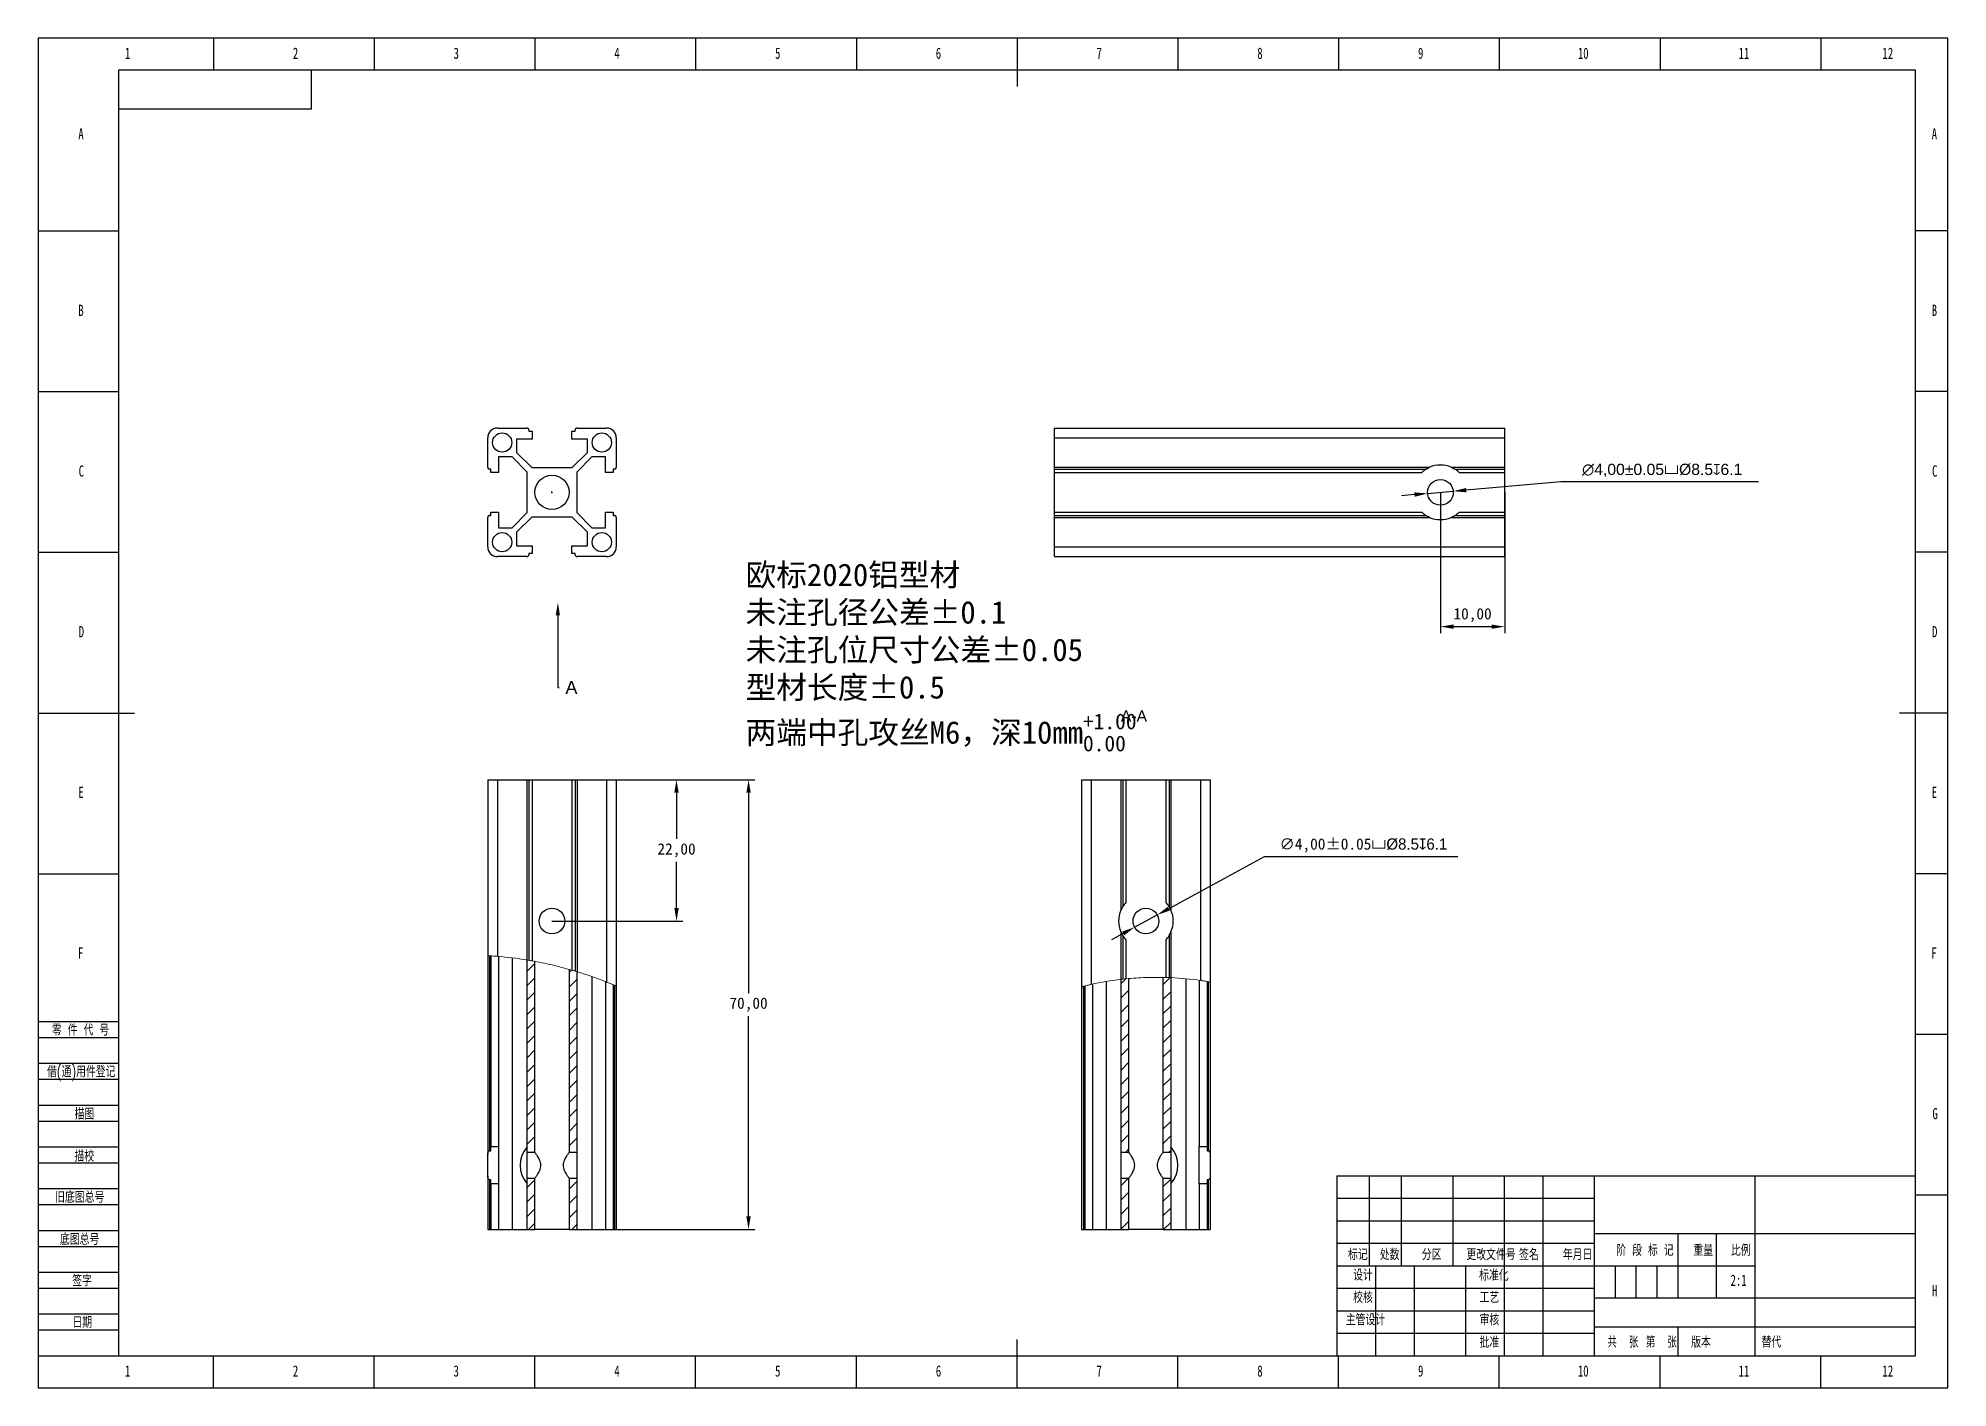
# Model space of a CAD drawing. Header units: millimetres. Extents: x 0 to 594, y 0 to 420.
import ezdxf
from ezdxf import colors
from ezdxf.entities.mleader import LeaderData, LeaderLine
from ezdxf.math import Vec2, Vec3

# ---------------------------------------------------------------- set-up
doc = ezdxf.new("R2010")
doc.units = ezdxf.units.MM
doc.header["$PDSIZE"] = -1
for name, color, linetype in [('10', 7, 'Continuous'), ('5', 7, 'Continuous'), ('SLD-0', 7, 'Continuous')]:
    doc.layers.add(name, color=color, linetype=linetype)
doc.layers.add('文字层', color=3, linetype='Continuous', lineweight=25)
doc.styles.add('SLDTEXTSTYLE0', font='TXT', dxfattribs={"width": 0.7, "bigfont": 'bigfont'})
doc.styles.add('SLDTEXTSTYLE1', font='TXT', dxfattribs={"width": 0.614286, "bigfont": 'bigfont'})
doc.styles.add('SLDTEXTSTYLE2', font='TXT', dxfattribs={"width": 0.6, "bigfont": 'bigfont'})
doc.styles.add('SLDTEXTSTYLE3', font='TXT', dxfattribs={"width": 0.7})
doc.dimstyles.new('ISO-25', dxfattribs={"dimtxt": 2.5, "dimasz": 2.5, "dimexe": 1.25, "dimexo": 0.625, "dimtad": 1, "dimtxsty": 'Standard', "dimcen": 2.5, "dimadec": 0, "dimazin": 0, "dimtfac": 1, "dimtmove": 0, "dimatfit": 3, "dimfxl": 1, "dimarcsym": 0})

# ---------------------------------------------------------------- blocks, each defined once
blk = doc.blocks.new('*D9')
at = {"color": 0, "lineweight": -2, "transparency": 16777216}
for p, q in [((179.82, 189.25), (222.96, 189.25)), ((220.96, 185.17), (220.96, 122.82)), ((220.96, 53.33), (220.96, 115.68)), ((179.82, 49.25), (222.96, 49.25))]:
    blk.add_line(p, q, dxfattribs=at)
at = {"color": 0, "transparency": 16777216}
for points in [[(220.28, 185.17), (221.64, 185.17), (220.96, 189.25)], [(220.28, 53.33), (221.64, 53.33), (220.96, 49.25)]]:
    blk.add_solid(points, dxfattribs=at)
at = {"layer": 'Defpoints', "color": 0, "transparency": 16777216}
for p in [(179.82, 189.25), (179.82, 49.25), (220.96, 49.25)]:
    blk.add_point(p, dxfattribs=at)
at = {"color": 0, "transparency": 16777216, "insert": (220.96, 119.25), "char_height": 3.5, "attachment_point": 5}
blk.add_mtext('70,00', dxfattribs=at)
blk = doc.blocks.new('*D10')
at = {"layer": 'Defpoints', "color": 0, "transparency": 16777216}
for p in [(159.82, 189.25), (198.56, 189.25), (159.82, 145.25)]:
    blk.add_point(p, dxfattribs=at)
at = {"layer": '文字层', "color": 0, "lineweight": -2, "transparency": 16777216}
for p, q in [((159.82, 189.25), (200.56, 189.25)), ((198.56, 185.17), (198.56, 170.82)), ((198.56, 149.33), (198.56, 163.68)), ((159.82, 145.25), (200.56, 145.25))]:
    blk.add_line(p, q, dxfattribs=at)
at = {"layer": '文字层', "color": 0, "transparency": 16777216}
for points in [[(197.88, 185.17), (199.24, 185.17), (198.56, 189.25)], [(197.88, 149.33), (199.24, 149.33), (198.56, 145.25)]]:
    blk.add_solid(points, dxfattribs=at)
at = {"layer": '文字层', "color": 0, "transparency": 16777216, "insert": (198.56, 167.25), "char_height": 3.5, "attachment_point": 5}
blk.add_mtext('22,00', dxfattribs=at)
blk = doc.blocks.new('*D11')
at = {"layer": 'Defpoints', "color": 0, "transparency": 16777216}
for p in [(436.18, 278.67), (456.18, 278.67), (456.18, 236.87)]:
    blk.add_point(p, dxfattribs=at)
at = {"layer": '文字层', "color": 0, "lineweight": -2, "transparency": 16777216}
for p, q in [((436.18, 278.67), (436.18, 234.87)), ((456.18, 278.67), (456.18, 234.87)), ((440.26, 236.87), (452.1, 236.87))]:
    blk.add_line(p, q, dxfattribs=at)
at = {"layer": '文字层', "color": 0, "transparency": 16777216}
for points in [[(440.26, 237.55), (440.26, 236.19), (436.18, 236.87)], [(452.1, 237.55), (452.1, 236.19), (456.18, 236.87)]]:
    blk.add_solid(points, dxfattribs=at)
at = {"layer": '文字层', "color": 0, "transparency": 16777216, "insert": (446.18, 240.44), "char_height": 3.5, "attachment_point": 5}
blk.add_mtext('10,00', dxfattribs=at)
blk = doc.blocks.new('*D12')
at = {"layer": 'Defpoints', "color": 0, "transparency": 16777216}
for p in [(341.06, 143.34), (348.08, 147.16)]:
    blk.add_point(p, dxfattribs=at)
at = {"layer": '文字层', "color": 0, "lineweight": -2, "transparency": 16777216}
for p, q in [((381.32, 165.22), (351.67, 149.11)), ((441.59, 165.22), (381.32, 165.22)), ((341.06, 143.34), (348.08, 147.16)), ((337.47, 141.39), (333.89, 139.44))]:
    blk.add_line(p, q, dxfattribs=at)
at = {"layer": '文字层', "color": 0, "transparency": 16777216}
for points in [[(351.35, 149.71), (351.99, 148.51), (348.08, 147.16)], [(337.15, 141.99), (337.8, 140.79), (341.06, 143.34)]]:
    blk.add_solid(points, dxfattribs=at)
at = {"layer": '文字层', "color": 0, "transparency": 16777216, "insert": (412.22, 168.78), "char_height": 3.5, "attachment_point": 5}
blk.add_mtext('∅4,00%%P0.05{\\Fgdt|c134;v%%C8.5x6.1}', dxfattribs=at)
blk = doc.blocks.new('*D13')
at = {"layer": 'Defpoints', "color": 0, "transparency": 16777216}
for p in [(432.2, 278.32), (440.17, 279.01)]:
    blk.add_point(p, dxfattribs=at)
at = {"layer": '文字层', "color": 0, "lineweight": -2, "transparency": 16777216}
for p, q in [((473.64, 281.89), (444.23, 279.36)), ((535.16, 281.89), (473.64, 281.89)), ((428.13, 277.97), (424.07, 277.62)), ((432.2, 278.32), (440.17, 279.01))]:
    blk.add_line(p, q, dxfattribs=at)
at = {"layer": '文字层', "color": 0, "transparency": 16777216}
for points in [[(444.17, 280.04), (444.29, 278.68), (440.17, 279.01)], [(428.07, 278.65), (428.19, 277.3), (432.2, 278.32)]]:
    blk.add_solid(points, dxfattribs=at)
at = {"layer": '文字层', "color": 0, "transparency": 16777216, "insert": (505.16, 285.49), "char_height": 3.5, "attachment_point": 5}
blk.add_mtext('{\\f@Arial Unicode MS|b0|i0|c134|p34;∅4,00%%P0.05\\Fgdt|c134;v\\f@Arial Unicode MS|b0|i0|c134|p34;%%C8.5\\Fgdt|c134;x\\f@Arial Unicode MS|b0|i0|c134|p34;6.1}', dxfattribs=at)

msp = doc.modelspace()

# ---------------------------------------------------------------- hatches: boundary and pattern name
at = {"layer": '10', "linetype": 'Continuous', "lineweight": 18}
h = msp.add_hatch(dxfattribs=at)
h.set_pattern_fill('ANSI31', color=256, angle=3e-322, style=0)
edge = h.paths.add_edge_path(flags=0)
edge.add_line((152.124, 73.25), (154.524, 73.25))
edge.add_line((154.524, 73.25), (154.524, 132.699))
edge.add_spline(control_points=[(154.524, 132.699), (153.723, 132.849), (152.923, 132.99), (152.124, 133.123)], knot_values=[0.154313, 0.154313, 0.154313, 0.154313, 0.159604, 0.159604, 0.159604, 0.159604], weights=[1, 1, 1, 1], degree=3, periodic=0)
edge.add_line((152.124, 133.123), (152.124, 73.25))
h = msp.add_hatch(dxfattribs=at)
h.set_pattern_fill('ANSI31', color=256, angle=3e-322, style=0)
edge = h.paths.add_edge_path(flags=0)
edge.add_spline(control_points=[(167.524, 129.519), (166.726, 129.761), (165.925, 129.995), (165.124, 130.22)], knot_values=[0.1256994, 0.1256994, 0.1256994, 0.1256994, 0.1309982, 0.1309982, 0.1309982, 0.1309982], weights=[1, 1, 1, 1], degree=3, periodic=0)
edge.add_line((165.124, 130.22), (165.124, 73.25))
edge.add_line((165.124, 73.25), (167.524, 73.25))
edge.add_line((167.524, 73.25), (167.524, 129.519))
h = msp.add_hatch(dxfattribs=at)
h.set_pattern_fill('ANSI31', color=256, angle=3e-322, style=0)
edge = h.paths.add_edge_path(flags=0)
edge.add_line((336.87, 73.25), (339.27, 73.25))
edge.add_line((339.27, 73.25), (339.27, 127.366))
edge.add_spline(control_points=[(339.27, 127.366), (338.468, 127.294), (337.668, 127.212), (336.87, 127.119)], knot_values=[0.8938648, 0.8938648, 0.8938648, 0.8938648, 0.9001653, 0.9001653, 0.9001653, 0.9001653], weights=[1, 1, 1, 1], degree=3, periodic=0)
edge.add_line((336.87, 127.119), (336.87, 73.25))
h = msp.add_hatch(dxfattribs=at)
h.set_pattern_fill('ANSI31', color=256, angle=3e-322, style=0)
edge = h.paths.add_edge_path(flags=0)
edge.add_spline(control_points=[(352.27, 127.647), (351.472, 127.683), (350.671, 127.709), (349.87, 127.726)], knot_values=[0.8599515, 0.8599515, 0.8599515, 0.8599515, 0.866222, 0.866222, 0.866222, 0.866222], weights=[1, 1, 1, 1], degree=3, periodic=0)
edge.add_line((349.87, 127.726), (349.87, 73.25))
edge.add_line((349.87, 73.25), (352.27, 73.25))
edge.add_line((352.27, 73.25), (352.27, 127.647))
h = msp.add_hatch(dxfattribs=at)
h.set_pattern_fill('ANSI31', color=256, angle=3e-322, style=0)
h.paths.add_polyline_path([(152.124, 49.25), (154.524, 49.25), (154.524, 65.25), (152.124, 65.25)], flags=0)
h = msp.add_hatch(dxfattribs=at)
h.set_pattern_fill('ANSI31', color=256, angle=3e-322, style=0)
h.paths.add_polyline_path([(165.124, 49.25), (167.524, 49.25), (167.524, 65.25), (165.124, 65.25)], flags=0)
h = msp.add_hatch(dxfattribs=at)
h.set_pattern_fill('ANSI31', color=256, angle=3e-322, style=0)
h.paths.add_polyline_path([(336.87, 49.25), (339.27, 49.25), (339.27, 65.25), (336.87, 65.25)], flags=0)
h = msp.add_hatch(dxfattribs=at)
h.set_pattern_fill('ANSI31', color=256, angle=3e-322, style=0)
h.paths.add_polyline_path([(349.87, 49.25), (352.27, 49.25), (352.27, 65.25), (349.87, 65.25)], flags=0)

# ---------------------------------------------------------------- linework, layer by layer
at = {"color": 7, "linetype": 'Continuous', "lineweight": 25}
for p, q in [((142.824, 298.666), (152.024, 298.666)), ((152.624, 298.066), (152.624, 297.666)), ((152.624, 297.666), (153.624, 297.666)), ((153.624, 297.666), (153.624, 295.266)), ((166.024, 295.266), (166.024, 297.666)), ((166.024, 297.666), (167.024, 297.666)), ((167.024, 297.666), (167.024, 298.066)), ((167.624, 298.666), (176.824, 298.666)), ((316.182, 295.666), (316.182, 298.666)), ((316.182, 298.666), (456.182, 298.666)), ((456.182, 295.666), (456.182, 298.666)), ((139.824, 286.466), (139.824, 295.666)), ((153.624, 295.266), (148.824, 295.266)), ((148.824, 295.266), (148.824, 291.081)), ((148.824, 291.081), (153.538, 286.366)), ((170.824, 295.266), (166.024, 295.266)), ((166.11, 286.366), (170.824, 291.081)), ((170.824, 291.081), (170.824, 295.266)), ((179.824, 295.666), (179.824, 286.466)), ((316.182, 286.466), (316.182, 295.666)), ((316.182, 295.666), (456.182, 295.666)), ((456.182, 286.466), (456.182, 295.666)), ((140.824, 285.866), (140.424, 285.866)), ((140.824, 284.866), (140.824, 285.866)), ((147.41, 289.666), (143.224, 289.666)), ((143.224, 289.666), (143.224, 284.866)), ((152.124, 284.952), (147.41, 289.666)), ((153.538, 286.366), (166.11, 286.366)), ((172.238, 289.666), (167.524, 284.952)), ((176.424, 289.666), (172.238, 289.666)), ((176.424, 284.866), (176.424, 289.666)), ((178.824, 285.866), (178.824, 284.866)), ((179.224, 285.866), (178.824, 285.866)), ((316.182, 285.866), (316.182, 286.466)), ((316.182, 286.466), (432.804, 286.466)), ((316.182, 285.866), (431.664, 285.866)), ((316.182, 284.866), (316.182, 285.866)), ((439.56, 286.466), (456.182, 286.466)), ((440.699, 285.866), (456.182, 285.866)), ((456.182, 285.866), (456.182, 286.466)), ((456.182, 284.866), (456.182, 285.866)), ((143.224, 284.866), (140.824, 284.866)), ((152.124, 272.381), (152.124, 284.952)), ((167.524, 284.952), (167.524, 272.381)), ((178.824, 284.866), (176.424, 284.866)), ((316.182, 284.866), (430.367, 284.866)), ((316.182, 272.466), (316.182, 284.866)), ((441.996, 284.866), (456.182, 284.866)), ((456.182, 272.466), (456.182, 284.866)), ((139.824, 261.666), (139.824, 270.866)), ((140.424, 271.466), (140.824, 271.466)), ((140.824, 271.466), (140.824, 272.466)), ((140.824, 272.466), (143.224, 272.466)), ((143.224, 272.466), (143.224, 267.666)), ((143.224, 267.666), (147.41, 267.666)), ((147.41, 267.666), (152.124, 272.381)), ((153.538, 270.966), (148.824, 266.252)), ((166.11, 270.966), (153.538, 270.966)), ((170.824, 266.252), (166.11, 270.966)), ((167.524, 272.381), (172.238, 267.666)), ((172.238, 267.666), (176.424, 267.666)), ((176.424, 267.666), (176.424, 272.466)), ((176.424, 272.466), (178.824, 272.466)), ((178.824, 272.466), (178.824, 271.466)), ((178.824, 271.466), (179.224, 271.466)), ((179.824, 270.866), (179.824, 261.666)), ((316.182, 272.466), (430.367, 272.466)), ((316.182, 271.466), (316.182, 272.466)), ((316.182, 270.866), (316.182, 271.466)), ((316.182, 271.466), (431.664, 271.466)), ((316.182, 261.666), (316.182, 270.866)), ((316.182, 270.866), (432.804, 270.866)), ((439.56, 270.866), (456.182, 270.866)), ((440.699, 271.466), (456.182, 271.466)), ((441.996, 272.466), (456.182, 272.466)), ((456.182, 271.466), (456.182, 272.466)), ((456.182, 270.866), (456.182, 271.466)), ((456.182, 261.666), (456.182, 270.866)), ((148.824, 266.252), (148.824, 262.066)), ((148.824, 262.066), (153.624, 262.066)), ((153.624, 262.066), (153.624, 259.666)), ((166.024, 262.066), (170.824, 262.066)), ((166.024, 259.666), (166.024, 262.066)), ((170.824, 262.066), (170.824, 266.252)), ((316.182, 261.666), (456.182, 261.666)), ((316.182, 258.666), (316.182, 261.666)), ((456.182, 258.666), (456.182, 261.666)), ((152.024, 258.666), (142.824, 258.666)), ((152.624, 259.666), (152.624, 259.266)), ((153.624, 259.666), (152.624, 259.666)), ((167.024, 259.666), (166.024, 259.666)), ((167.024, 259.266), (167.024, 259.666)), ((176.824, 258.666), (167.624, 258.666)), ((316.182, 258.666), (456.182, 258.666)), ((139.824, 189.25), (142.824, 189.25)), ((139.824, 189.25), (139.824, 134.483)), ((142.824, 189.25), (152.024, 189.25)), ((142.824, 189.25), (142.824, 134.28)), ((152.024, 189.25), (152.024, 133.14)), ((152.024, 189.25), (152.624, 189.25)), ((152.624, 189.25), (152.624, 133.039)), ((152.624, 189.25), (153.624, 189.25)), ((153.624, 189.25), (153.624, 132.864)), ((153.624, 189.25), (166.024, 189.25)), ((166.024, 189.25), (166.024, 129.963)), ((166.024, 189.25), (167.024, 189.25)), ((167.024, 189.25), (167.624, 189.25)), ((167.024, 189.25), (167.024, 129.669)), ((167.624, 189.25), (167.624, 129.488)), ((167.624, 189.25), (176.824, 189.25)), ((176.824, 189.25), (179.824, 189.25)), ((176.824, 189.25), (176.824, 126.283)), ((179.824, 189.25), (179.824, 125.052)), ((324.57, 189.25), (327.57, 189.25)), ((324.57, 189.25), (324.57, 124.78)), ((327.57, 189.25), (327.57, 125.529)), ((327.57, 189.25), (336.77, 189.25)), ((336.77, 189.25), (336.77, 148.628)), ((336.77, 189.25), (337.37, 189.25)), ((337.37, 189.25), (337.37, 149.768)), ((337.37, 189.25), (338.37, 189.25)), ((338.37, 189.25), (338.37, 151.065)), ((338.37, 189.25), (350.77, 189.25)), ((350.77, 189.25), (350.77, 151.065)), ((350.77, 189.25), (351.77, 189.25)), ((351.77, 189.25), (351.77, 149.768)), ((351.77, 189.25), (352.37, 189.25)), ((352.37, 189.25), (352.37, 148.628)), ((352.37, 189.25), (361.57, 189.25)), ((361.57, 189.25), (361.57, 126.781)), ((361.57, 189.25), (364.57, 189.25)), ((364.57, 189.25), (364.57, 126.305)), ((336.77, 141.872), (336.77, 127.107)), ((337.37, 140.732), (337.37, 127.176)), ((338.37, 139.435), (338.37, 127.281)), ((350.77, 139.435), (350.77, 127.703)), ((351.77, 140.732), (351.77, 127.668)), ((352.37, 141.872), (352.37, 127.642)), ((139.824, 134.483), (139.824, 72.628)), ((140.424, 134.449), (140.424, 73.768)), ((140.824, 134.424), (140.824, 75.065)), ((143.224, 134.238), (143.224, 75.065)), ((147.41, 133.806), (147.41, 49.25)), ((152.124, 73.25), (152.124, 133.123)), ((154.524, 73.25), (154.524, 132.699)), ((165.124, 130.22), (165.124, 73.25)), ((167.524, 129.519), (167.524, 73.25)), ((172.238, 127.984), (172.238, 49.25)), ((176.424, 126.431), (176.424, 49.25)), ((178.824, 125.473), (178.824, 49.25)), ((179.224, 125.305), (179.224, 49.25)), ((179.824, 125.052), (179.824, 49.25)), ((324.57, 124.78), (324.57, 49.25)), ((325.17, 124.94), (325.17, 49.25)), ((325.57, 125.043), (325.57, 49.25)), ((327.97, 125.609), (327.97, 49.25)), ((332.156, 126.443), (332.156, 49.25)), ((336.87, 73.25), (336.87, 127.119)), ((339.27, 73.25), (339.27, 127.366)), ((349.87, 127.726), (349.87, 73.25)), ((352.27, 127.647), (352.27, 73.25)), ((356.984, 127.32), (356.984, 49.25)), ((361.17, 126.828), (361.17, 75.065)), ((363.57, 126.474), (363.57, 75.065)), ((363.97, 126.408), (363.97, 73.768)), ((364.57, 126.305), (364.57, 72.628)), ((139.824, 65.872), (139.824, 72.628)), ((140.424, 73.768), (140.824, 73.768)), ((140.824, 75.065), (143.224, 75.065)), ((140.824, 73.768), (140.824, 75.065)), ((143.224, 75.065), (143.224, 63.435)), ((154.524, 73.25), (152.124, 73.25)), ((152.124, 65.25), (152.124, 73.25)), ((167.524, 73.25), (165.124, 73.25)), ((167.524, 73.25), (167.524, 65.25)), ((339.27, 73.25), (336.87, 73.25)), ((336.87, 65.25), (336.87, 73.25)), ((352.27, 73.25), (349.87, 73.25)), ((352.27, 73.25), (352.27, 65.25)), ((361.17, 75.065), (363.57, 75.065)), ((361.17, 63.435), (361.17, 75.065)), ((363.57, 75.065), (363.57, 73.768)), ((363.57, 73.768), (363.97, 73.768)), ((364.57, 72.628), (364.57, 65.872)), ((139.824, 65.872), (139.824, 49.25)), ((364.57, 65.872), (364.57, 49.25)), ((140.824, 64.732), (140.424, 64.732)), ((140.424, 64.732), (140.424, 49.25)), ((140.824, 63.435), (140.824, 64.732)), ((143.224, 63.435), (140.824, 63.435)), ((140.824, 63.435), (140.824, 49.25)), ((143.224, 63.435), (143.224, 49.25)), ((152.124, 65.25), (154.524, 65.25)), ((152.124, 49.25), (152.124, 65.25)), ((154.524, 49.25), (154.524, 65.25)), ((165.124, 65.25), (165.124, 49.25)), ((165.124, 65.25), (167.524, 65.25)), ((167.524, 65.25), (167.524, 49.25)), ((336.87, 65.25), (339.27, 65.25)), ((336.87, 49.25), (336.87, 65.25)), ((339.27, 49.25), (339.27, 65.25)), ((349.87, 65.25), (349.87, 49.25)), ((349.87, 65.25), (352.27, 65.25)), ((352.27, 65.25), (352.27, 49.25)), ((363.57, 63.435), (361.17, 63.435)), ((361.17, 63.435), (361.17, 49.25)), ((363.97, 64.732), (363.57, 64.732)), ((363.57, 64.732), (363.57, 63.435)), ((363.57, 63.435), (363.57, 49.25)), ((363.97, 64.732), (363.97, 49.25)), ((139.824, 49.25), (140.424, 49.25)), ((140.424, 49.25), (140.824, 49.25)), ((140.824, 49.25), (143.224, 49.25)), ((143.224, 49.25), (147.41, 49.25)), ((147.41, 49.25), (152.124, 49.25)), ((152.124, 49.25), (154.524, 49.25)), ((165.124, 49.25), (154.524, 49.25)), ((165.124, 49.25), (167.524, 49.25)), ((167.524, 49.25), (172.238, 49.25)), ((172.238, 49.25), (176.424, 49.25)), ((176.424, 49.25), (178.824, 49.25)), ((178.824, 49.25), (179.224, 49.25)), ((179.224, 49.25), (179.824, 49.25)), ((324.57, 49.25), (325.17, 49.25)), ((325.17, 49.25), (325.57, 49.25)), ((325.57, 49.25), (327.97, 49.25)), ((327.97, 49.25), (332.156, 49.25)), ((332.156, 49.25), (336.87, 49.25)), ((336.87, 49.25), (339.27, 49.25)), ((349.87, 49.25), (339.27, 49.25)), ((349.87, 49.25), (352.27, 49.25)), ((352.27, 49.25), (356.984, 49.25)), ((356.984, 49.25), (361.17, 49.25)), ((361.17, 49.25), (363.57, 49.25)), ((363.57, 49.25), (363.97, 49.25)), ((363.97, 49.25), (364.57, 49.25))]:
    msp.add_line(p, q, dxfattribs=at)
at = {"color": 7, "linetype": 'Continuous'}
for q in [(159.714, 278.666), (159.824, 278.887)]:
    msp.add_line((159.824, 278.666), q, dxfattribs=at)
at = {"color": 7, "linetype": 'Continuous', "lineweight": 25}
for centre, radius in [((144.324, 294.166), 3), ((175.324, 294.166), 3), ((159.824, 278.666), 5.3), ((436.182, 278.666), 4), ((144.324, 263.166), 3), ((175.324, 263.166), 3), ((159.824, 145.25), 4), ((344.57, 145.25), 4)]:
    msp.add_circle(centre, radius, dxfattribs=at)
for centre, radius, start, end in [((142.824, 295.666), 3, 90, 180), ((152.024, 298.066), 0.6, 0, 90), ((167.624, 298.066), 0.6, 90, 180), ((176.824, 295.666), 3, 360, 90), ((140.424, 286.466), 0.6, 180, 270), ((179.224, 286.466), 0.6, 270, 0), ((436.182, 278.666), 8.5, 122.106803, 133.162897), ((436.182, 278.666), 8.5, 66.584486, 113.415514), ((436.182, 278.666), 8.5, 46.837103, 57.893197), ((140.424, 270.866), 0.6, 90, 180), ((179.224, 270.866), 0.6, 0, 90), ((436.182, 278.666), 8.5, 226.837103, 237.893197), ((436.182, 278.666), 8.5, 246.584486, 293.415514), ((436.182, 278.666), 8.5, 302.106803, 313.162897), ((142.824, 261.666), 3, 180, 270), ((176.824, 261.666), 3, 270, 0), ((152.024, 259.266), 0.6, 270, 0), ((167.624, 259.266), 0.6, 180, 270), ((344.57, 145.25), 8.5, 156.584486, 203.415514), ((344.57, 145.25), 8.5, 136.837103, 147.893197), ((344.57, 145.25), 8.5, 32.106803, 43.162897), ((344.57, 145.25), 8.5, 336.584486, 23.415514), ((344.57, 145.25), 8.5, 212.106803, 223.162897), ((344.57, 145.25), 8.5, 316.837103, 327.893197), ((158.41, 69.25), 8.5, 137.689206, 222.310794), ((345.984, 69.25), 8.5, 317.689206, 42.310794)]:
    msp.add_arc(centre, radius, start, end, dxfattribs=at)
for points, knots in [([(431.664, 285.866), (431.664, 285.866), (431.735, 285.911), (431.909, 286.015), (432.013, 286.075), (432.337, 286.251), (432.567, 286.364), (432.804, 286.466)], [0, 0, 0, 0, 0.25, 0.25, 0.5, 0.5, 1, 1, 1, 1]), ([(439.56, 286.466), (439.796, 286.364), (440.026, 286.251), (440.351, 286.075), (440.455, 286.015), (440.629, 285.911), (440.699, 285.866), (440.699, 285.866)], [0, 0, 0, 0, 0.5, 0.5, 0.75, 0.75, 1, 1, 1, 1]), ([(432.804, 270.866), (432.567, 270.969), (432.338, 271.081), (432.013, 271.258), (431.909, 271.318), (431.735, 271.422), (431.664, 271.466), (431.664, 271.466)], [0, 0, 0, 0, 0.5, 0.5, 0.75, 0.75, 1, 1, 1, 1]), ([(440.699, 271.466), (440.699, 271.466), (440.629, 271.422), (440.454, 271.318), (440.351, 271.258), (440.027, 271.082), (439.796, 270.969), (439.56, 270.866)], [0, 0, 0, 0, 0.25, 0.25, 0.5, 0.5, 1, 1, 1, 1]), ([(337.37, 149.768), (337.37, 149.768), (337.326, 149.697), (337.221, 149.522), (337.162, 149.419), (336.986, 149.095), (336.873, 148.864), (336.77, 148.628)], [0, 0, 0, 0, 0.25, 0.25, 0.5, 0.5, 1, 1, 1, 1]), ([(352.37, 148.628), (352.268, 148.864), (352.155, 149.094), (351.979, 149.419), (351.919, 149.523), (351.815, 149.697), (351.77, 149.768), (351.77, 149.768)], [0, 0, 0, 0, 0.5, 0.5, 0.75, 0.75, 1, 1, 1, 1]), ([(336.77, 141.872), (336.873, 141.636), (336.985, 141.406), (337.162, 141.081), (337.222, 140.977), (337.325, 140.803), (337.37, 140.732), (337.37, 140.732)], [0, 0, 0, 0, 0.5, 0.5, 0.75, 0.75, 1, 1, 1, 1]), ([(351.77, 140.732), (351.77, 140.732), (351.815, 140.803), (351.919, 140.977), (351.979, 141.081), (352.155, 141.405), (352.268, 141.636), (352.37, 141.872)], [0, 0, 0, 0, 0.25, 0.25, 0.5, 0.5, 1, 1, 1, 1]), ([(139.824, 72.628), (139.824, 72.864), (139.846, 73.094), (139.964, 73.419), (140.018, 73.523), (140.178, 73.697), (140.293, 73.768), (140.424, 73.768)], [0, 0, 0, 0, 0.5, 0.5, 0.75, 0.75, 1, 1, 1, 1]), ([(154.524, 65.25), (154.524, 65.25), (154.546, 65.279), (154.628, 65.389), (154.69, 65.472), (154.917, 65.784), (155.128, 66.081), (155.465, 66.617), (155.582, 66.813), (155.805, 67.227), (155.914, 67.447), (156.108, 67.921), (156.193, 68.174), (156.313, 68.699), (156.347, 68.977), (156.347, 69.523), (156.313, 69.8), (156.193, 70.327), (156.108, 70.579), (155.913, 71.054), (155.805, 71.274), (155.58, 71.689), (155.463, 71.885), (155.24, 72.241), (155.132, 72.403), (154.932, 72.692), (154.841, 72.821), (154.69, 73.029), (154.628, 73.111), (154.545, 73.222), (154.524, 73.25), (154.524, 73.25)], [0, 0, 0, 0, 0.0625, 0.0625, 0.125, 0.125, 0.25, 0.25, 0.3125, 0.3125, 0.375, 0.375, 0.4375, 0.4375, 0.5, 0.5, 0.5625, 0.5625, 0.625, 0.625, 0.6875, 0.6875, 0.75, 0.75, 0.8125, 0.8125, 0.875, 0.875, 0.9375, 0.9375, 1, 1, 1, 1]), ([(165.124, 73.25), (165.124, 73.25), (165.103, 73.221), (165.02, 73.111), (164.958, 73.028), (164.732, 72.716), (164.52, 72.418), (164.183, 71.883), (164.067, 71.687), (163.843, 71.273), (163.735, 71.053), (163.54, 70.579), (163.455, 70.326), (163.335, 69.801), (163.301, 69.523), (163.301, 68.977), (163.335, 68.7), (163.455, 68.173), (163.54, 67.921), (163.735, 67.446), (163.844, 67.226), (164.068, 66.811), (164.185, 66.615), (164.409, 66.259), (164.517, 66.097), (164.716, 65.807), (164.808, 65.679), (164.959, 65.471), (165.02, 65.389), (165.103, 65.278), (165.124, 65.25), (165.124, 65.25)], [0, 0, 0, 0, 0.0625, 0.0625, 0.125, 0.125, 0.25, 0.25, 0.3125, 0.3125, 0.375, 0.375, 0.4375, 0.4375, 0.5, 0.5, 0.5625, 0.5625, 0.625, 0.625, 0.6875, 0.6875, 0.75, 0.75, 0.8125, 0.8125, 0.875, 0.875, 0.9375, 0.9375, 1, 1, 1, 1]), ([(339.27, 65.25), (339.27, 65.25), (339.292, 65.279), (339.375, 65.389), (339.436, 65.472), (339.664, 65.786), (339.876, 66.084), (340.211, 66.618), (340.328, 66.813), (340.552, 67.229), (340.66, 67.449), (340.853, 67.919), (340.939, 68.174), (341.059, 68.699), (341.093, 68.976), (341.093, 69.526), (341.059, 69.799), (340.939, 70.328), (340.855, 70.577), (340.66, 71.051), (340.55, 71.275), (340.327, 71.689), (340.212, 71.881), (339.987, 72.239), (339.878, 72.403), (339.68, 72.69), (339.59, 72.816), (339.437, 73.027), (339.376, 73.109), (339.293, 73.22), (339.27, 73.25), (339.27, 73.25)], [0, 0, 0, 0, 0.0625, 0.0625, 0.125, 0.125, 0.25, 0.25, 0.3125, 0.3125, 0.375, 0.375, 0.4375, 0.4375, 0.5, 0.5, 0.5625, 0.5625, 0.625, 0.625, 0.6875, 0.6875, 0.75, 0.75, 0.8125, 0.8125, 0.875, 0.875, 0.9375, 0.9375, 1, 1, 1, 1]), ([(349.87, 73.25), (349.87, 73.25), (349.848, 73.221), (349.766, 73.11), (349.704, 73.028), (349.476, 72.714), (349.265, 72.416), (348.929, 71.882), (348.812, 71.686), (348.588, 71.271), (348.48, 71.051), (348.287, 70.58), (348.201, 70.326), (348.081, 69.801), (348.047, 69.524), (348.047, 68.974), (348.081, 68.7), (348.201, 68.172), (348.285, 67.923), (348.48, 67.449), (348.59, 67.225), (348.814, 66.811), (348.928, 66.619), (349.153, 66.261), (349.263, 66.097), (349.46, 65.81), (349.55, 65.684), (349.703, 65.473), (349.765, 65.391), (349.848, 65.279), (349.87, 65.25), (349.87, 65.25)], [0, 0, 0, 0, 0.0625, 0.0625, 0.125, 0.125, 0.25, 0.25, 0.3125, 0.3125, 0.375, 0.375, 0.4375, 0.4375, 0.5, 0.5, 0.5625, 0.5625, 0.625, 0.625, 0.6875, 0.6875, 0.75, 0.75, 0.8125, 0.8125, 0.875, 0.875, 0.9375, 0.9375, 1, 1, 1, 1]), ([(363.97, 73.768), (364.101, 73.768), (364.217, 73.697), (364.377, 73.522), (364.43, 73.419), (364.548, 73.095), (364.57, 72.864), (364.57, 72.628)], [0, 0, 0, 0, 0.25, 0.25, 0.5, 0.5, 1, 1, 1, 1]), ([(140.424, 64.732), (140.293, 64.732), (140.178, 64.803), (140.017, 64.977), (139.964, 65.081), (139.847, 65.405), (139.824, 65.636), (139.824, 65.872)], [0, 0, 0, 0, 0.25, 0.25, 0.5, 0.5, 1, 1, 1, 1]), ([(364.57, 65.872), (364.57, 65.636), (364.548, 65.406), (364.43, 65.081), (364.377, 64.977), (364.217, 64.803), (364.101, 64.732), (363.97, 64.732)], [0, 0, 0, 0, 0.5, 0.5, 0.75, 0.75, 1, 1, 1, 1])]:
    msp.add_open_spline(points, degree=3, knots=knots, dxfattribs=at)
at = {"color": 7, "linetype": 'Continuous', "lineweight": 18}
for points, knots in [([(139.824, 134.483), (139.824, 134.483), (139.844, 134.482), (139.92, 134.478), (139.978, 134.475), (140.128, 134.467), (140.221, 134.461), (140.439, 134.449), (140.565, 134.441), (140.98, 134.415), (141.315, 134.393), (142.036, 134.342), (142.429, 134.312), (142.824, 134.28)], [0, 0, 0, 0, 0.125, 0.125, 0.25, 0.25, 0.375, 0.375, 0.5, 0.5, 0.75, 0.75, 1, 1, 1, 1]), ([(152.024, 133.14), (152.182, 133.114), (152.336, 133.088), (152.558, 133.05), (152.624, 133.039), (152.624, 133.039)], [0, 0, 0, 0, 0.5, 0.5, 1, 1, 1, 1]), ([(153.538, 132.88), (155.641, 132.475), (159.841, 131.668), (163.965, 130.529), (166.024, 129.961)], [0, 0, 0, 0, 0.5005199, 1, 1, 1, 1]), ([(167.024, 129.669), (167.024, 129.669), (167.093, 129.649), (167.316, 129.582), (167.469, 129.536), (167.624, 129.488)], [0, 0, 0, 0, 0.5, 0.5, 1, 1, 1, 1]), ([(176.824, 126.283), (177.208, 126.131), (177.581, 125.982), (178.295, 125.692), (178.622, 125.557), (179.046, 125.38), (179.174, 125.327), (179.399, 125.232), (179.499, 125.19), (179.738, 125.089), (179.824, 125.052), (179.824, 125.052)], [0, 0, 0, 0, 0.25, 0.25, 0.5, 0.5, 0.625, 0.625, 0.75, 0.75, 1, 1, 1, 1]), ([(324.57, 124.78), (324.57, 124.78), (324.59, 124.785), (324.668, 124.806), (324.728, 124.822), (324.881, 124.863), (324.975, 124.888), (325.196, 124.947), (325.324, 124.98), (325.74, 125.087), (326.074, 125.172), (326.79, 125.347), (327.178, 125.439), (327.57, 125.529)], [0, 0, 0, 0, 0.125, 0.125, 0.25, 0.25, 0.375, 0.375, 0.5, 0.5, 0.75, 0.75, 1, 1, 1, 1]), ([(336.77, 127.107), (336.928, 127.126), (337.083, 127.143), (337.305, 127.168), (337.37, 127.176), (337.37, 127.176)], [0, 0, 0, 0, 0.5, 0.5, 1, 1, 1, 1]), ([(338.37, 127.278), (340.433, 127.45), (344.56, 127.793), (348.7, 127.731), (350.77, 127.7)], [0, 0, 0, 0, 0.4999746, 1, 1, 1, 1]), ([(351.77, 127.668), (351.77, 127.668), (351.835, 127.666), (352.057, 127.656), (352.212, 127.65), (352.37, 127.642)], [0, 0, 0, 0, 0.5, 0.5, 1, 1, 1, 1]), ([(361.57, 126.781), (361.965, 126.725), (362.351, 126.667), (362.895, 126.583), (363.066, 126.556), (363.392, 126.504), (363.546, 126.479), (363.962, 126.41), (364.187, 126.371), (364.49, 126.319), (364.57, 126.305), (364.57, 126.305)], [0, 0, 0, 0, 0.25, 0.25, 0.375, 0.375, 0.5, 0.5, 0.75, 0.75, 1, 1, 1, 1])]:
    msp.add_open_spline(points, degree=3, knots=knots, dxfattribs=at)
for points in [[(152.024, 133.14), (148.93, 133.65), (145.856, 134.031), (142.824, 134.28)], [(153.624, 132.864), (153.291, 132.924), (152.957, 132.982), (152.624, 133.039)], [(167.024, 129.669), (166.691, 129.769), (166.358, 129.867), (166.024, 129.963)], [(176.824, 126.283), (173.796, 127.477), (170.721, 128.546), (167.624, 129.488)], [(336.77, 127.107), (333.657, 126.742), (330.578, 126.218), (327.57, 125.529)], [(338.37, 127.281), (338.037, 127.248), (337.703, 127.212), (337.37, 127.176)], [(351.77, 127.668), (351.437, 127.682), (351.104, 127.693), (350.77, 127.703)], [(361.57, 126.781), (358.55, 127.21), (355.472, 127.499), (352.37, 127.642)]]:
    msp.add_open_spline(points, degree=3, dxfattribs=at)
at = {"color": 7, "linetype": 'Continuous'}
msp.add_point((159.824, 278.666), dxfattribs=at)
at = {"layer": '5', "color": 7}
for p, q in [((594.005, 420), (0, 420)), ((0, 420), (0, 0)), ((594.005, 0), (594.005, 420)), ((0, 114), (25, 114)), ((0, 109), (25, 109)), ((0, 101), (25, 101)), ((0, 96), (25, 96)), ((0, 88), (25, 88)), ((0, 83), (25, 83)), ((0, 75), (25, 75)), ((0, 70), (25, 70)), ((0, 62), (25, 62)), ((0, 57), (25, 57)), ((404, 59), (484, 59)), ((0, 49), (25, 49)), ((404, 52), (484, 52)), ((0, 44), (25, 44)), ((0, 36), (25, 36)), ((490.5, 38), (490.5, 28)), ((497, 38), (497, 28)), ((503.5, 38), (503.5, 28)), ((0, 31), (25, 31)), ((0, 23), (25, 23)), ((0, 18), (25, 18)), ((0, 0), (594.005, 0))]:
    msp.add_line(p, q, dxfattribs=at)
at = {"layer": '5'}
for p, q in [((54.5, 420), (54.5, 410)), ((104.5, 420), (104.5, 410)), ((154.5, 420), (154.5, 410)), ((204.5, 420), (204.5, 410)), ((254.5, 420), (254.5, 410)), ((354.5, 420), (354.5, 410)), ((404.5, 420), (404.5, 410)), ((454.5, 420), (454.5, 410)), ((504.5, 420), (504.5, 410)), ((554.5, 420), (554.5, 410)), ((0, 360), (25, 360)), ((594.005, 360), (584.005, 360)), ((0, 310), (25, 310)), ((594.005, 310), (584.005, 310)), ((0, 260), (25, 260)), ((594.005, 260), (584.005, 260)), ((0, 160), (25, 160)), ((594.005, 160), (584.005, 160)), ((594.005, 110), (584.005, 110)), ((594.005, 60), (584.005, 60)), ((54.5, 0), (54.5, 10)), ((104.5, 0), (104.5, 10)), ((154.5, 0), (154.5, 10)), ((204.5, 0), (204.5, 10)), ((254.5, 0), (254.5, 10)), ((354.5, 0), (354.5, 10)), ((404.5, 0), (404.5, 10)), ((454.5, 0), (454.5, 10)), ((504.5, 0), (504.5, 10)), ((554.5, 0), (554.5, 10))]:
    msp.add_line(p, q, dxfattribs=at)
at = {"layer": '5', "lineweight": 25}
for p, q in [((304.503, 420), (304.503, 405)), ((0, 210), (30, 210)), ((594.005, 210), (579.005, 210)), ((304.503, 0), (304.503, 15))]:
    msp.add_line(p, q, dxfattribs=at)
at = {"layer": '5', "color": 7, "lineweight": 25}
for p, q in [((584.005, 410), (25, 410)), ((25, 410), (25, 10)), ((85, 398), (85, 410)), ((584.005, 10), (584.005, 410)), ((25, 398), (85, 398)), ((404, 66), (584, 66)), ((404, 66), (404, 10)), ((414, 66), (414, 38)), ((424, 66), (424, 38)), ((440, 66), (440, 38)), ((456, 66), (456, 10)), ((468, 66), (468, 38)), ((484, 66), (484, 10)), ((534, 66), (534, 38)), ((484, 48), (584, 48)), ((510, 48), (510, 28)), ((522, 48), (522, 28)), ((404, 45), (484, 45)), ((404, 38), (534, 38)), ((416, 38), (416, 10)), ((428, 38), (428, 10)), ((444, 38), (444, 10)), ((468, 38), (468, 10)), ((534, 38), (534, 10)), ((404, 31), (484, 31)), ((404, 24), (484, 24)), ((484, 28), (584, 28)), ((484.005, 18.985), (584.005, 18.985)), ((510, 18.985), (510, 10)), ((404, 17), (484, 17)), ((0, 10), (584.005, 10))]:
    msp.add_line(p, q, dxfattribs=at)

# ---------------------------------------------------------------- texts
at = {"insert": (220.041, 256.508), "char_height": 7, "attachment_point": 1}
msp.add_mtext_dynamic_manual_height_columns('{\\fSimSun|b0|i0|c134|p2;欧标}2020{\\fSimSun|b0|i0|c134|p2;铝型材\\P未注孔径公差%%P0.1\\P未注孔位尺寸公差%%P0.05\\P型材长度%%P0.5\\P\\A1;两端中孔攻丝M6，深10mm\\H0.7x;\\S+1.00^ 0.00;}', width=156.96189, gutter_width=17.5, heights=[106.673], dxfattribs=at)
at = {"layer": '10', "char_height": 3.5, "attachment_point": 2}
for s, insert, style in [('1', (27.794, 417.059), 'SLDTEXTSTYLE3'), ('2', (80.044, 417.059), 'SLDTEXTSTYLE3'), ('3', (130.044, 417.059), 'SLDTEXTSTYLE3'), ('4', (180.044, 417.059), 'SLDTEXTSTYLE3'), ('5', (230.044, 417.059), 'SLDTEXTSTYLE3'), ('6', (280.047, 417.059), 'SLDTEXTSTYLE3'), ('7', (330.047, 417.059), 'SLDTEXTSTYLE3'), ('8', (380.047, 417.059), 'SLDTEXTSTYLE3'), ('9', (430.047, 417.059), 'SLDTEXTSTYLE3'), ('10', (480.589, 417.059), 'SLDTEXTSTYLE3'), ('11', (530.589, 417.059), 'SLDTEXTSTYLE3'), ('12', (575.344, 417.059), 'SLDTEXTSTYLE3'), ('A', (13.32, 391.992), 'SLDTEXTSTYLE3'), ('A', (589.83, 391.992), 'SLDTEXTSTYLE3'), ('B', (13.32, 337.059), 'SLDTEXTSTYLE3'), ('B', (589.83, 337.059), 'SLDTEXTSTYLE3'), ('C', (13.427, 287.059), 'SLDTEXTSTYLE3'), ('C', (589.937, 287.059), 'SLDTEXTSTYLE3'), ('D', (13.43, 237.059), 'SLDTEXTSTYLE3'), ('D', (589.94, 237.059), 'SLDTEXTSTYLE3'), ('E', (13.318, 187.059), 'SLDTEXTSTYLE3'), ('E', (589.828, 187.059), 'SLDTEXTSTYLE3'), ('F', (13.224, 137.059), 'SLDTEXTSTYLE3'), ('F', (589.734, 137.059), 'SLDTEXTSTYLE3'), ('G', (590.049, 87.059), 'SLDTEXTSTYLE3'), ('H', (589.94, 31.992), 'SLDTEXTSTYLE3'), ('主管设计', (412.882, 22.944), 'SLDTEXTSTYLE0'), ('1', (27.794, 6.992), 'SLDTEXTSTYLE3'), ('2', (80.044, 6.992), 'SLDTEXTSTYLE3'), ('3', (130.044, 6.992), 'SLDTEXTSTYLE3'), ('4', (180.044, 6.992), 'SLDTEXTSTYLE3'), ('5', (230.044, 6.992), 'SLDTEXTSTYLE3'), ('6', (280.047, 6.992), 'SLDTEXTSTYLE3'), ('7', (330.047, 6.992), 'SLDTEXTSTYLE3'), ('8', (380.047, 6.992), 'SLDTEXTSTYLE3'), ('9', (430.047, 6.992), 'SLDTEXTSTYLE3'), ('10', (480.589, 6.992), 'SLDTEXTSTYLE3'), ('11', (530.589, 6.992), 'SLDTEXTSTYLE3'), ('12', (575.344, 6.992), 'SLDTEXTSTYLE3')]:
    msp.add_mtext(s, dxfattribs=dict(at, insert=insert, style=style))
at = {"layer": '10', "color": 7, "char_height": 3.5}
for s, insert, attachment_point, style in [('零 件 代 号', (4.285, 113.124), 1, 'SLDTEXTSTYLE1'), ('借(通)用件登记', (2.735, 100.137), 1, 'SLDTEXTSTYLE0'), ('描图', (14.373, 86.983), 2, 'SLDTEXTSTYLE0'), ('描校', (14.341, 73.881), 2, 'SLDTEXTSTYLE0'), ('旧底图总号', (5.262, 61.089), 1, 'SLDTEXTSTYLE0'), ('底图总号', (6.762, 47.975), 1, 'SLDTEXTSTYLE0'), ('标记', (410.488, 43.232), 2, 'SLDTEXTSTYLE0'), ('处数', (420.388, 43.232), 2, 'SLDTEXTSTYLE0'), ('分区', (433.438, 43.232), 2, 'SLDTEXTSTYLE0'), ('更改文件号', (451.892, 43.232), 2, 'SLDTEXTSTYLE0'), ('签名', (463.685, 43.232), 2, 'SLDTEXTSTYLE0'), ('年月日', (478.85, 43.232), 2, 'SLDTEXTSTYLE0'), ('阶 段 标 记', (499.812, 44.569), 2, 'SLDTEXTSTYLE1'), ('重量', (517.897, 44.569), 2, 'SLDTEXTSTYLE0'), ('比例', (529.598, 44.569), 2, 'SLDTEXTSTYLE0'), ('设计', (412.083, 36.867), 2, 'SLDTEXTSTYLE0'), ('标准化', (452.799, 36.802), 2, 'SLDTEXTSTYLE0'), ('签字', (13.648, 35.109), 2, 'SLDTEXTSTYLE0'), ('校核', (412.082, 29.921), 2, 'SLDTEXTSTYLE0'), ('工艺', (451.407, 29.921), 2, 'SLDTEXTSTYLE0'), ('日期', (13.725, 22.148), 2, 'SLDTEXTSTYLE0'), ('审核', (451.407, 22.944), 2, 'SLDTEXTSTYLE0'), ('批准', (451.389, 15.957), 2, 'SLDTEXTSTYLE0'), ('共  张', (492.948, 15.997), 2, 'SLDTEXTSTYLE2'), ('第  张', (504.897, 15.997), 2, 'SLDTEXTSTYLE2'), ('版本', (517.234, 15.997), 2, 'SLDTEXTSTYLE0')]:
    msp.add_mtext(s, dxfattribs=dict(at, insert=insert, attachment_point=attachment_point, style=style))
at = {"layer": 'SLD-0', "char_height": 3.5}
for s, insert, attachment_point, style in [('2:1', (528.924, 35.237), 2, 'SLDTEXTSTYLE3'), ('替代', (536.078, 15.997), 1, 'SLDTEXTSTYLE0')]:
    msp.add_mtext(s, dxfattribs=dict(at, insert=insert, attachment_point=attachment_point, style=style))
at = {"layer": '文字层', "insert": (336.766, 210.822), "char_height": 3.5, "attachment_point": 1}
msp.add_mtext_dynamic_manual_height_columns('{\\f@Arial Unicode MS|b0|i0|c134|p34;A-A}', width=52.33602, gutter_width=17.5, heights=[0], dxfattribs=at)

# ---------------------------------------------------------------- dimensions: what is measured, and where the dimension line sits
dim = msp.add_linear_dim(base=(220.962, 49.25), p1=(179.824, 189.25), p2=(179.824, 49.25), angle=90, dimstyle='ISO-25', override={"dimtxt": 3.5, "dimasz": 4.08, "dimexe": 2, "dimexo": 0, "dimgap": 1.524, "dimtih": 1, "dimtoh": 1, "dimlfac": 0.5, "dimzin": 0, "dimadec": 2, "dimtzin": 0})
dim.commit()
dim.dimension.update_dxf_attribs({"geometry": '*D9', "text_midpoint": (220.962, 119.25)})
at = {"layer": '文字层'}
for p1, p2, text, picture, middle in [((432.196, 278.324), (440.167, 279.009), '{\\f@Arial Unicode MS|b0|i0|c134|p34;<>%%P0.05\\Fgdt|c134;v\\f@Arial Unicode MS|b0|i0|c134|p34;%%C8.5\\Fgdt|c134;x\\f@Arial Unicode MS|b0|i0|c134|p34;6.1}', '*D13', (473.641, 281.887)), ((341.056, 143.34), (348.085, 147.16), '<>%%P0.05{\\Fgdt|c134;v%%C8.5x6.1}', '*D12', (412.219, 165.218))]:
    dim = msp.add_diameter_dim_2p(p1=p1, p2=p2, text=text, dimstyle='ISO-25', override={"dimtxt": 3.5, "dimasz": 4.08, "dimexe": 2, "dimexo": 0, "dimgap": 1.524, "dimtih": 1, "dimtoh": 1, "dimlfac": 0.5, "dimzin": 0, "dimadec": 2, "dimtzin": 0}, dxfattribs=at)
    dim.commit()
    dim.dimension.update_dxf_attribs({"geometry": picture, "text_midpoint": middle, "dimtype": 163})
dim = msp.add_linear_dim(base=(456.182, 236.871), p1=(436.182, 278.666), p2=(456.182, 278.666), dimstyle='ISO-25', override={"dimtxt": 3.5, "dimasz": 4.08, "dimexe": 2, "dimexo": 0, "dimgap": 1.524, "dimtih": 1, "dimtoh": 1, "dimlfac": 0.5, "dimzin": 0, "dimadec": 2, "dimtzin": 0}, dxfattribs=at)
dim.commit()
dim.dimension.update_dxf_attribs({"geometry": '*D11', "text_midpoint": (446.182, 240.437)})
dim = msp.add_linear_dim(base=(198.559, 189.25), p1=(159.824, 145.25), p2=(159.824, 189.25), angle=90, dimstyle='ISO-25', override={"dimtxt": 3.5, "dimasz": 4.08, "dimexe": 2, "dimexo": 0, "dimgap": 1.524, "dimtih": 1, "dimtoh": 1, "dimlfac": 0.5, "dimzin": 0, "dimadec": 2, "dimtzin": 0}, dxfattribs=at)
dim.commit()
dim.dimension.update_dxf_attribs({"geometry": '*D10', "text_midpoint": (198.559, 167.25)})

# ---------------------------------------------------------------- leaders
ml = msp.add_multileader_mtext('Standard', dxfattribs=at)
ml.set_content('{\\f@Arial Unicode MS|b0|i0|c134|p34;A}', color=256)
ml.set_leader_properties()
ml.build(insert=Vec2(0, 0))
ml.multileader.update_dxf_attribs({"text_right_attachment_type": 6, "dogleg_length": 0.36})
ctx = ml.context
ctx.base_point, ctx.plane_origin = Vec3(162.004, 217.954), Vec3(161.644, 244.399)
ctx.right_attachment = 6
notes = []
notes.append((ctx, [(0, (1, 1, 0), (161.644, 217.954), (1, 0), 0.36, [(0, [(161.644, 244.399)], 0, [])])]))
ctx.mtext.insert, ctx.mtext.flow_direction = Vec3(164.004, 219.954), 5
for ctx, leaders in notes:
    for number, flags, end, landing, length, lines in leaders:
        leader = LeaderData()
        leader.index, (leader.has_last_leader_line, leader.has_dogleg_vector, leader.attachment_direction) = number, flags
        leader.last_leader_point, leader.dogleg_vector, leader.dogleg_length = Vec3(end), Vec3(landing), length
        for number, points, colour, breaks in lines:
            line = LeaderLine()
            line.index, line.vertices, line.color, line.breaks = number, Vec3.list(points), colors.encode_raw_color(colour), breaks
            leader.lines.append(line)
        ctx.leaders.append(leader)

doc.saveas('drawing.dxf')
